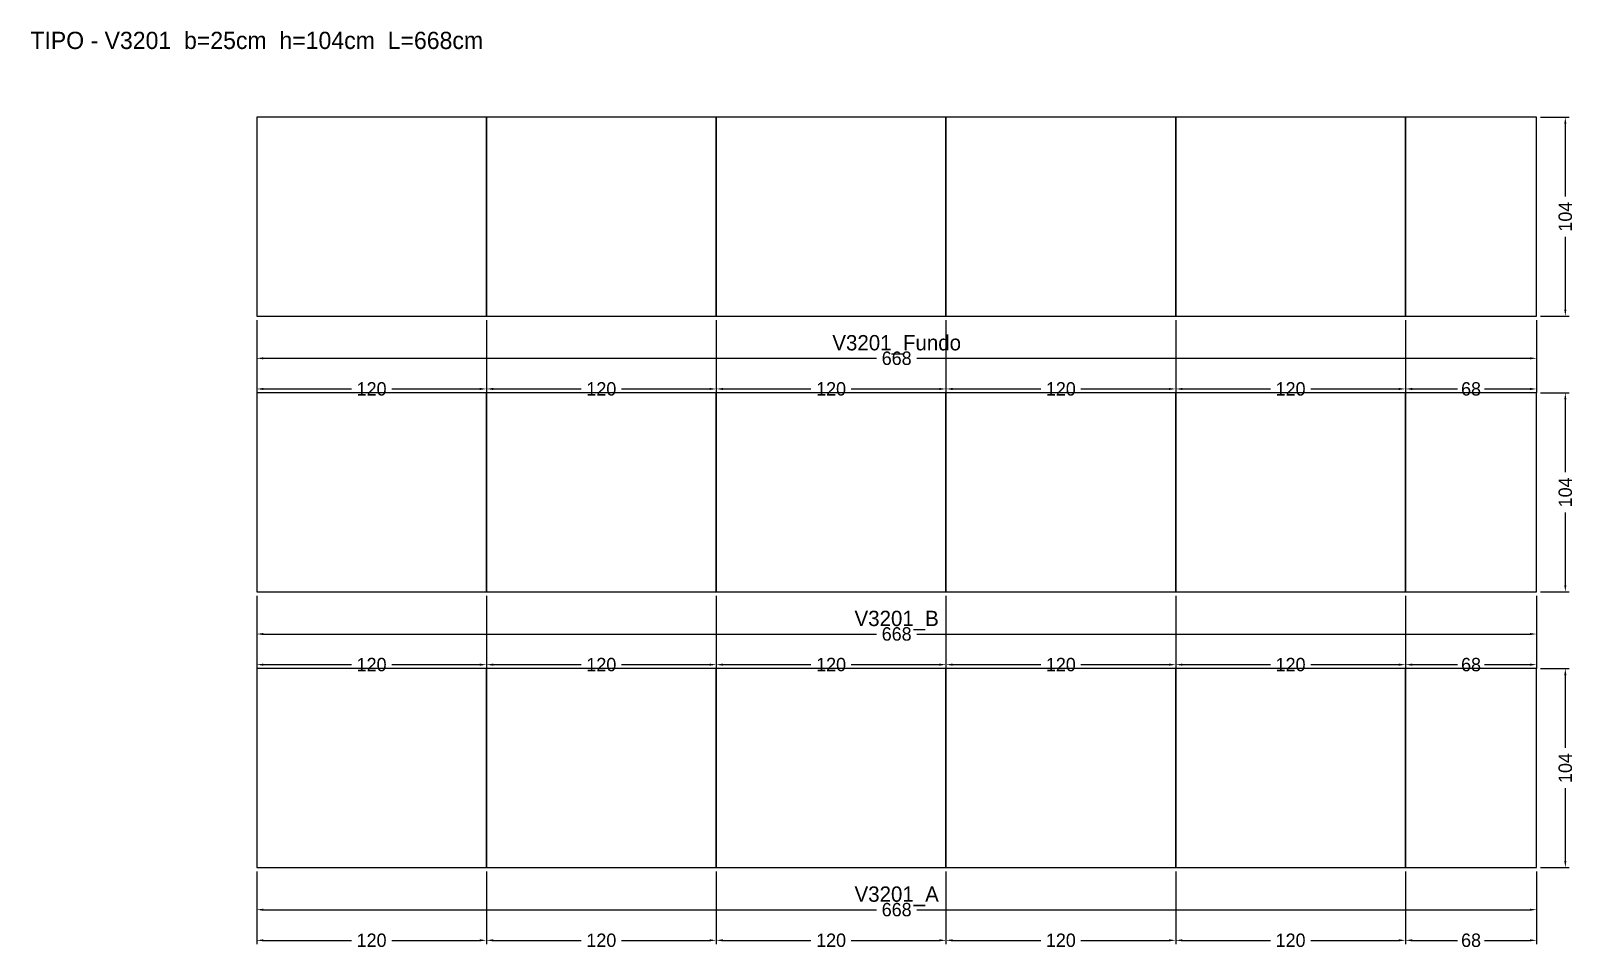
# Model space of a CAD drawing. Header units: metres. Extents: x -118 to 688, y -43 to 437.
import ezdxf

# ---------------------------------------------------------------- set-up
doc = ezdxf.new("R2010")
doc.units = ezdxf.units.M
for name, color, linetype in [('COTA', 3, 'Continuous'), ('NOMENCLATURA', 2, 'Continuous'), ('Paineis', 7, 'Continuous'), ('Texto Secao', 2, 'Continuous')]:
    doc.layers.add(name, color=color, linetype=linetype)
doc.dimstyles.new('COTA_VIG', dxfattribs={"dimtxt": 7, "dimasz": 3.5, "dimexe": 2, "dimexo": 2, "dimgap": 1.5, "dimtad": 1, "dimdec": 1, "dimcen": 2.5, "dimclrd": 3, "dimclre": 3, "dimclrt": 3, "dimazin": 3, "dimtfac": 1, "dimtmove": 0, "dimatfit": 3})

# ---------------------------------------------------------------- blocks, each defined once
blk = doc.blocks.new('_CLOSEDFILLED')
at = {"color": 0, "linetype": 'BYBLOCK'}
blk.add_solid([(-1, 0.16), (0, 0), (-1, -0.16)], dxfattribs=at)
blk = doc.blocks.new('*D1')
at = {"color": 3}
for p, q in [((0, -2), (0, -24)), ((668.5, -2), (668.5, -24)), ((3.5, -22), (323.75, -22)), ((344.75, -22), (665, -22))]:
    blk.add_line(p, q, dxfattribs=at)
at = {"layer": 'Defpoints'}
for p in [(0, 0), (668.5, 0), (0, -22)]:
    blk.add_point(p, dxfattribs=at)
at = {"layer": 'COTA', "color": 3, "xscale": 3.5, "yscale": 3.5, "rotation": 180}
blk.add_blockref('_CLOSEDFILLED', (0, -22), dxfattribs=at)
at = {"layer": 'COTA', "color": 3, "xscale": 3.5, "yscale": 3.5}
blk.add_blockref('_CLOSEDFILLED', (668.5, -22), dxfattribs=at)
at = {"layer": 'COTA', "color": 3, "insert": (334.25, -22), "char_height": 7, "attachment_point": 5}
blk.add_mtext('668', dxfattribs=at)
blk = doc.blocks.new('*D2')
at = {"color": 3}
for p, q in [((0, -2), (0, -40)), ((120, -2), (120, -40)), ((3.5, -38), (49.5, -38)), ((70.5, -38), (116.5, -38))]:
    blk.add_line(p, q, dxfattribs=at)
at = {"layer": 'Defpoints'}
for p in [(0, 0), (120, 0), (0, -38)]:
    blk.add_point(p, dxfattribs=at)
at = {"layer": 'COTA', "color": 3, "xscale": 3.5, "yscale": 3.5, "rotation": 180}
blk.add_blockref('_CLOSEDFILLED', (0, -38), dxfattribs=at)
at = {"layer": 'COTA', "color": 3, "xscale": 3.5, "yscale": 3.5}
blk.add_blockref('_CLOSEDFILLED', (120, -38), dxfattribs=at)
at = {"layer": 'COTA', "color": 3, "insert": (60, -38), "char_height": 7, "attachment_point": 5}
blk.add_mtext('120', dxfattribs=at)
blk = doc.blocks.new('*D3')
at = {"color": 3}
for p, q in [((120, -2), (120, -40)), ((240, -2), (240, -40)), ((123.5, -38), (169.5, -38)), ((190.5, -38), (236.5, -38))]:
    blk.add_line(p, q, dxfattribs=at)
at = {"layer": 'Defpoints'}
for p in [(120, 0), (240, 0), (120, -38)]:
    blk.add_point(p, dxfattribs=at)
at = {"layer": 'COTA', "color": 3, "xscale": 3.5, "yscale": 3.5, "rotation": 180}
blk.add_blockref('_CLOSEDFILLED', (120, -38), dxfattribs=at)
at = {"layer": 'COTA', "color": 3, "xscale": 3.5, "yscale": 3.5}
blk.add_blockref('_CLOSEDFILLED', (240, -38), dxfattribs=at)
at = {"layer": 'COTA', "color": 3, "insert": (180, -38), "char_height": 7, "attachment_point": 5}
blk.add_mtext('120', dxfattribs=at)
blk = doc.blocks.new('*D4')
at = {"color": 3}
for p, q in [((240, -2), (240, -40)), ((360, -2), (360, -40)), ((243.5, -38), (289.5, -38)), ((310.5, -38), (356.5, -38))]:
    blk.add_line(p, q, dxfattribs=at)
at = {"layer": 'Defpoints'}
for p in [(240, 0), (360, 0), (240, -38)]:
    blk.add_point(p, dxfattribs=at)
at = {"layer": 'COTA', "color": 3, "xscale": 3.5, "yscale": 3.5, "rotation": 180}
blk.add_blockref('_CLOSEDFILLED', (240, -38), dxfattribs=at)
at = {"layer": 'COTA', "color": 3, "xscale": 3.5, "yscale": 3.5}
blk.add_blockref('_CLOSEDFILLED', (360, -38), dxfattribs=at)
at = {"layer": 'COTA', "color": 3, "insert": (300, -38), "char_height": 7, "attachment_point": 5}
blk.add_mtext('120', dxfattribs=at)
blk = doc.blocks.new('*D5')
at = {"color": 3}
for p, q in [((360, -2), (360, -40)), ((480, -2), (480, -40)), ((363.5, -38), (409.5, -38)), ((430.5, -38), (476.5, -38))]:
    blk.add_line(p, q, dxfattribs=at)
at = {"layer": 'Defpoints'}
for p in [(360, 0), (480, 0), (360, -38)]:
    blk.add_point(p, dxfattribs=at)
at = {"layer": 'COTA', "color": 3, "xscale": 3.5, "yscale": 3.5, "rotation": 180}
blk.add_blockref('_CLOSEDFILLED', (360, -38), dxfattribs=at)
at = {"layer": 'COTA', "color": 3, "xscale": 3.5, "yscale": 3.5}
blk.add_blockref('_CLOSEDFILLED', (480, -38), dxfattribs=at)
at = {"layer": 'COTA', "color": 3, "insert": (420, -38), "char_height": 7, "attachment_point": 5}
blk.add_mtext('120', dxfattribs=at)
blk = doc.blocks.new('*D6')
at = {"color": 3}
for p, q in [((480, -2), (480, -40)), ((600, -2), (600, -40)), ((483.5, -38), (529.5, -38)), ((550.5, -38), (596.5, -38))]:
    blk.add_line(p, q, dxfattribs=at)
at = {"layer": 'Defpoints'}
for p in [(480, 0), (600, 0), (480, -38)]:
    blk.add_point(p, dxfattribs=at)
at = {"layer": 'COTA', "color": 3, "xscale": 3.5, "yscale": 3.5, "rotation": 180}
blk.add_blockref('_CLOSEDFILLED', (480, -38), dxfattribs=at)
at = {"layer": 'COTA', "color": 3, "xscale": 3.5, "yscale": 3.5}
blk.add_blockref('_CLOSEDFILLED', (600, -38), dxfattribs=at)
at = {"layer": 'COTA', "color": 3, "insert": (540, -38), "char_height": 7, "attachment_point": 5}
blk.add_mtext('120', dxfattribs=at)
blk = doc.blocks.new('*D7')
at = {"color": 3}
for p, q in [((600, -2), (600, -40)), ((668.5, -2), (668.5, -40)), ((603.5, -38), (627.25, -38)), ((641.25, -38), (665, -38))]:
    blk.add_line(p, q, dxfattribs=at)
at = {"layer": 'Defpoints'}
for p in [(600, 0), (668.5, 0), (600, -38)]:
    blk.add_point(p, dxfattribs=at)
at = {"layer": 'COTA', "color": 3, "xscale": 3.5, "yscale": 3.5, "rotation": 180}
blk.add_blockref('_CLOSEDFILLED', (600, -38), dxfattribs=at)
at = {"layer": 'COTA', "color": 3, "xscale": 3.5, "yscale": 3.5}
blk.add_blockref('_CLOSEDFILLED', (668.5, -38), dxfattribs=at)
at = {"layer": 'COTA', "color": 3, "insert": (634.25, -38), "char_height": 7, "attachment_point": 5}
blk.add_mtext('68', dxfattribs=at)
blk = doc.blocks.new('*D8')
at = {"color": 3}
for p, q in [((670.5, 104), (685.5, 104)), ((683.5, 62.5), (683.5, 100.5)), ((683.5, 3.5), (683.5, 41.5)), ((670.5, 0), (685.5, 0))]:
    blk.add_line(p, q, dxfattribs=at)
at = {"layer": 'Defpoints'}
for p in [(668.5, 104), (668.5, 0), (683.5, 0)]:
    blk.add_point(p, dxfattribs=at)
at = {"layer": 'COTA', "color": 3, "xscale": 3.5, "yscale": 3.5}
for p, rotation in [((683.5, 104), 90), ((683.5, 0), 270)]:
    blk.add_blockref('_CLOSEDFILLED', p, dxfattribs=dict(at, rotation=rotation))
at = {"layer": 'COTA', "color": 3, "insert": (683.5, 52), "char_height": 7, "attachment_point": 5, "rotation": 90}
blk.add_mtext('104', dxfattribs=at)
blk = doc.blocks.new('*D9')
at = {"color": 3}
for p, q in [((0, 142), (0, 120)), ((668.5, 142), (668.5, 120)), ((3.5, 122), (323.75, 122)), ((344.75, 122), (665, 122))]:
    blk.add_line(p, q, dxfattribs=at)
at = {"layer": 'Defpoints'}
for p in [(0, 144), (668.5, 144), (0, 122)]:
    blk.add_point(p, dxfattribs=at)
at = {"layer": 'COTA', "color": 3, "xscale": 3.5, "yscale": 3.5, "rotation": 180}
blk.add_blockref('_CLOSEDFILLED', (0, 122), dxfattribs=at)
at = {"layer": 'COTA', "color": 3, "xscale": 3.5, "yscale": 3.5}
blk.add_blockref('_CLOSEDFILLED', (668.5, 122), dxfattribs=at)
at = {"layer": 'COTA', "color": 3, "insert": (334.25, 122), "char_height": 7, "attachment_point": 5}
blk.add_mtext('668', dxfattribs=at)
blk = doc.blocks.new('*D10')
at = {"color": 3}
for p, q in [((0, 142), (0, 104)), ((120, 142), (120, 104)), ((3.5, 106), (49.5, 106)), ((70.5, 106), (116.5, 106))]:
    blk.add_line(p, q, dxfattribs=at)
at = {"layer": 'Defpoints'}
for p in [(0, 144), (120, 144), (0, 106)]:
    blk.add_point(p, dxfattribs=at)
at = {"layer": 'COTA', "color": 3, "xscale": 3.5, "yscale": 3.5, "rotation": 180}
blk.add_blockref('_CLOSEDFILLED', (0, 106), dxfattribs=at)
at = {"layer": 'COTA', "color": 3, "xscale": 3.5, "yscale": 3.5}
blk.add_blockref('_CLOSEDFILLED', (120, 106), dxfattribs=at)
at = {"layer": 'COTA', "color": 3, "insert": (60, 106), "char_height": 7, "attachment_point": 5}
blk.add_mtext('120', dxfattribs=at)
blk = doc.blocks.new('*D11')
at = {"color": 3}
for p, q in [((120, 142), (120, 104)), ((240, 142), (240, 104)), ((123.5, 106), (169.5, 106)), ((190.5, 106), (236.5, 106))]:
    blk.add_line(p, q, dxfattribs=at)
at = {"layer": 'Defpoints'}
for p in [(120, 144), (240, 144), (120, 106)]:
    blk.add_point(p, dxfattribs=at)
at = {"layer": 'COTA', "color": 3, "xscale": 3.5, "yscale": 3.5, "rotation": 180}
blk.add_blockref('_CLOSEDFILLED', (120, 106), dxfattribs=at)
at = {"layer": 'COTA', "color": 3, "xscale": 3.5, "yscale": 3.5}
blk.add_blockref('_CLOSEDFILLED', (240, 106), dxfattribs=at)
at = {"layer": 'COTA', "color": 3, "insert": (180, 106), "char_height": 7, "attachment_point": 5}
blk.add_mtext('120', dxfattribs=at)
blk = doc.blocks.new('*D12')
at = {"color": 3}
for p, q in [((240, 142), (240, 104)), ((360, 142), (360, 104)), ((243.5, 106), (289.5, 106)), ((310.5, 106), (356.5, 106))]:
    blk.add_line(p, q, dxfattribs=at)
at = {"layer": 'Defpoints'}
for p in [(240, 144), (360, 144), (240, 106)]:
    blk.add_point(p, dxfattribs=at)
at = {"layer": 'COTA', "color": 3, "xscale": 3.5, "yscale": 3.5, "rotation": 180}
blk.add_blockref('_CLOSEDFILLED', (240, 106), dxfattribs=at)
at = {"layer": 'COTA', "color": 3, "xscale": 3.5, "yscale": 3.5}
blk.add_blockref('_CLOSEDFILLED', (360, 106), dxfattribs=at)
at = {"layer": 'COTA', "color": 3, "insert": (300, 106), "char_height": 7, "attachment_point": 5}
blk.add_mtext('120', dxfattribs=at)
blk = doc.blocks.new('*D13')
at = {"color": 3}
for p, q in [((360, 142), (360, 104)), ((480, 142), (480, 104)), ((363.5, 106), (409.5, 106)), ((430.5, 106), (476.5, 106))]:
    blk.add_line(p, q, dxfattribs=at)
at = {"layer": 'Defpoints'}
for p in [(360, 144), (480, 144), (360, 106)]:
    blk.add_point(p, dxfattribs=at)
at = {"layer": 'COTA', "color": 3, "xscale": 3.5, "yscale": 3.5, "rotation": 180}
blk.add_blockref('_CLOSEDFILLED', (360, 106), dxfattribs=at)
at = {"layer": 'COTA', "color": 3, "xscale": 3.5, "yscale": 3.5}
blk.add_blockref('_CLOSEDFILLED', (480, 106), dxfattribs=at)
at = {"layer": 'COTA', "color": 3, "insert": (420, 106), "char_height": 7, "attachment_point": 5}
blk.add_mtext('120', dxfattribs=at)
blk = doc.blocks.new('*D14')
at = {"color": 3}
for p, q in [((480, 142), (480, 104)), ((600, 142), (600, 104)), ((483.5, 106), (529.5, 106)), ((550.5, 106), (596.5, 106))]:
    blk.add_line(p, q, dxfattribs=at)
at = {"layer": 'Defpoints'}
for p in [(480, 144), (600, 144), (480, 106)]:
    blk.add_point(p, dxfattribs=at)
at = {"layer": 'COTA', "color": 3, "xscale": 3.5, "yscale": 3.5, "rotation": 180}
blk.add_blockref('_CLOSEDFILLED', (480, 106), dxfattribs=at)
at = {"layer": 'COTA', "color": 3, "xscale": 3.5, "yscale": 3.5}
blk.add_blockref('_CLOSEDFILLED', (600, 106), dxfattribs=at)
at = {"layer": 'COTA', "color": 3, "insert": (540, 106), "char_height": 7, "attachment_point": 5}
blk.add_mtext('120', dxfattribs=at)
blk = doc.blocks.new('*D15')
at = {"color": 3}
for p, q in [((600, 142), (600, 104)), ((668.5, 142), (668.5, 104)), ((603.5, 106), (627.25, 106)), ((641.25, 106), (665, 106))]:
    blk.add_line(p, q, dxfattribs=at)
at = {"layer": 'Defpoints'}
for p in [(600, 144), (668.5, 144), (600, 106)]:
    blk.add_point(p, dxfattribs=at)
at = {"layer": 'COTA', "color": 3, "xscale": 3.5, "yscale": 3.5, "rotation": 180}
blk.add_blockref('_CLOSEDFILLED', (600, 106), dxfattribs=at)
at = {"layer": 'COTA', "color": 3, "xscale": 3.5, "yscale": 3.5}
blk.add_blockref('_CLOSEDFILLED', (668.5, 106), dxfattribs=at)
at = {"layer": 'COTA', "color": 3, "insert": (634.25, 106), "char_height": 7, "attachment_point": 5}
blk.add_mtext('68', dxfattribs=at)
blk = doc.blocks.new('*D16')
at = {"color": 3}
for p, q in [((670.5, 248), (685.5, 248)), ((683.5, 206.5), (683.5, 244.5)), ((683.5, 147.5), (683.5, 185.5)), ((670.5, 144), (685.5, 144))]:
    blk.add_line(p, q, dxfattribs=at)
at = {"layer": 'Defpoints'}
for p in [(668.5, 248), (668.5, 144), (683.5, 144)]:
    blk.add_point(p, dxfattribs=at)
at = {"layer": 'COTA', "color": 3, "xscale": 3.5, "yscale": 3.5}
for p, rotation in [((683.5, 248), 90), ((683.5, 144), 270)]:
    blk.add_blockref('_CLOSEDFILLED', p, dxfattribs=dict(at, rotation=rotation))
at = {"layer": 'COTA', "color": 3, "insert": (683.5, 196), "char_height": 7, "attachment_point": 5, "rotation": 90}
blk.add_mtext('104', dxfattribs=at)
blk = doc.blocks.new('*D17')
at = {"color": 3}
for p, q in [((0, 286), (0, 264)), ((668.5, 286), (668.5, 264)), ((3.5, 266), (323.75, 266)), ((344.75, 266), (665, 266))]:
    blk.add_line(p, q, dxfattribs=at)
at = {"layer": 'Defpoints'}
for p in [(0, 288), (668.5, 288), (0, 266)]:
    blk.add_point(p, dxfattribs=at)
at = {"layer": 'COTA', "color": 3, "xscale": 3.5, "yscale": 3.5, "rotation": 180}
blk.add_blockref('_CLOSEDFILLED', (0, 266), dxfattribs=at)
at = {"layer": 'COTA', "color": 3, "xscale": 3.5, "yscale": 3.5}
blk.add_blockref('_CLOSEDFILLED', (668.5, 266), dxfattribs=at)
at = {"layer": 'COTA', "color": 3, "insert": (334.25, 266), "char_height": 7, "attachment_point": 5}
blk.add_mtext('668', dxfattribs=at)
blk = doc.blocks.new('*D18')
at = {"color": 3}
for p, q in [((0, 286), (0, 248)), ((120, 286), (120, 248)), ((3.5, 250), (49.5, 250)), ((70.5, 250), (116.5, 250))]:
    blk.add_line(p, q, dxfattribs=at)
at = {"layer": 'Defpoints'}
for p in [(0, 288), (120, 288), (0, 250)]:
    blk.add_point(p, dxfattribs=at)
at = {"layer": 'COTA', "color": 3, "xscale": 3.5, "yscale": 3.5, "rotation": 180}
blk.add_blockref('_CLOSEDFILLED', (0, 250), dxfattribs=at)
at = {"layer": 'COTA', "color": 3, "xscale": 3.5, "yscale": 3.5}
blk.add_blockref('_CLOSEDFILLED', (120, 250), dxfattribs=at)
at = {"layer": 'COTA', "color": 3, "insert": (60, 250), "char_height": 7, "attachment_point": 5}
blk.add_mtext('120', dxfattribs=at)
blk = doc.blocks.new('*D19')
at = {"color": 3}
for p, q in [((120, 286), (120, 248)), ((240, 286), (240, 248)), ((123.5, 250), (169.5, 250)), ((190.5, 250), (236.5, 250))]:
    blk.add_line(p, q, dxfattribs=at)
at = {"layer": 'Defpoints'}
for p in [(120, 288), (240, 288), (120, 250)]:
    blk.add_point(p, dxfattribs=at)
at = {"layer": 'COTA', "color": 3, "xscale": 3.5, "yscale": 3.5, "rotation": 180}
blk.add_blockref('_CLOSEDFILLED', (120, 250), dxfattribs=at)
at = {"layer": 'COTA', "color": 3, "xscale": 3.5, "yscale": 3.5}
blk.add_blockref('_CLOSEDFILLED', (240, 250), dxfattribs=at)
at = {"layer": 'COTA', "color": 3, "insert": (180, 250), "char_height": 7, "attachment_point": 5}
blk.add_mtext('120', dxfattribs=at)
blk = doc.blocks.new('*D20')
at = {"color": 3}
for p, q in [((240, 286), (240, 248)), ((360, 286), (360, 248)), ((243.5, 250), (289.5, 250)), ((310.5, 250), (356.5, 250))]:
    blk.add_line(p, q, dxfattribs=at)
at = {"layer": 'Defpoints'}
for p in [(240, 288), (360, 288), (240, 250)]:
    blk.add_point(p, dxfattribs=at)
at = {"layer": 'COTA', "color": 3, "xscale": 3.5, "yscale": 3.5, "rotation": 180}
blk.add_blockref('_CLOSEDFILLED', (240, 250), dxfattribs=at)
at = {"layer": 'COTA', "color": 3, "xscale": 3.5, "yscale": 3.5}
blk.add_blockref('_CLOSEDFILLED', (360, 250), dxfattribs=at)
at = {"layer": 'COTA', "color": 3, "insert": (300, 250), "char_height": 7, "attachment_point": 5}
blk.add_mtext('120', dxfattribs=at)
blk = doc.blocks.new('*D21')
at = {"color": 3}
for p, q in [((360, 286), (360, 248)), ((480, 286), (480, 248)), ((363.5, 250), (409.5, 250)), ((430.5, 250), (476.5, 250))]:
    blk.add_line(p, q, dxfattribs=at)
at = {"layer": 'Defpoints'}
for p in [(360, 288), (480, 288), (360, 250)]:
    blk.add_point(p, dxfattribs=at)
at = {"layer": 'COTA', "color": 3, "xscale": 3.5, "yscale": 3.5, "rotation": 180}
blk.add_blockref('_CLOSEDFILLED', (360, 250), dxfattribs=at)
at = {"layer": 'COTA', "color": 3, "xscale": 3.5, "yscale": 3.5}
blk.add_blockref('_CLOSEDFILLED', (480, 250), dxfattribs=at)
at = {"layer": 'COTA', "color": 3, "insert": (420, 250), "char_height": 7, "attachment_point": 5}
blk.add_mtext('120', dxfattribs=at)
blk = doc.blocks.new('*D22')
at = {"color": 3}
for p, q in [((480, 286), (480, 248)), ((600, 286), (600, 248)), ((483.5, 250), (529.5, 250)), ((550.5, 250), (596.5, 250))]:
    blk.add_line(p, q, dxfattribs=at)
at = {"layer": 'Defpoints'}
for p in [(480, 288), (600, 288), (480, 250)]:
    blk.add_point(p, dxfattribs=at)
at = {"layer": 'COTA', "color": 3, "xscale": 3.5, "yscale": 3.5, "rotation": 180}
blk.add_blockref('_CLOSEDFILLED', (480, 250), dxfattribs=at)
at = {"layer": 'COTA', "color": 3, "xscale": 3.5, "yscale": 3.5}
blk.add_blockref('_CLOSEDFILLED', (600, 250), dxfattribs=at)
at = {"layer": 'COTA', "color": 3, "insert": (540, 250), "char_height": 7, "attachment_point": 5}
blk.add_mtext('120', dxfattribs=at)
blk = doc.blocks.new('*D23')
at = {"color": 3}
for p, q in [((600, 286), (600, 248)), ((668.5, 286), (668.5, 248)), ((603.5, 250), (627.25, 250)), ((641.25, 250), (665, 250))]:
    blk.add_line(p, q, dxfattribs=at)
at = {"layer": 'Defpoints'}
for p in [(600, 288), (668.5, 288), (600, 250)]:
    blk.add_point(p, dxfattribs=at)
at = {"layer": 'COTA', "color": 3, "xscale": 3.5, "yscale": 3.5, "rotation": 180}
blk.add_blockref('_CLOSEDFILLED', (600, 250), dxfattribs=at)
at = {"layer": 'COTA', "color": 3, "xscale": 3.5, "yscale": 3.5}
blk.add_blockref('_CLOSEDFILLED', (668.5, 250), dxfattribs=at)
at = {"layer": 'COTA', "color": 3, "insert": (634.25, 250), "char_height": 7, "attachment_point": 5}
blk.add_mtext('68', dxfattribs=at)
blk = doc.blocks.new('*D24')
at = {"color": 3}
for p, q in [((670.5, 392), (685.5, 392)), ((683.5, 350.5), (683.5, 388.5)), ((683.5, 291.5), (683.5, 329.5)), ((670.5, 288), (685.5, 288))]:
    blk.add_line(p, q, dxfattribs=at)
at = {"layer": 'Defpoints'}
for p in [(668.5, 392), (668.5, 288), (683.5, 288)]:
    blk.add_point(p, dxfattribs=at)
at = {"layer": 'COTA', "color": 3, "xscale": 3.5, "yscale": 3.5}
for p, rotation in [((683.5, 392), 90), ((683.5, 288), 270)]:
    blk.add_blockref('_CLOSEDFILLED', p, dxfattribs=dict(at, rotation=rotation))
at = {"layer": 'COTA', "color": 3, "insert": (683.5, 340), "char_height": 7, "attachment_point": 5, "rotation": 90}
blk.add_mtext('104', dxfattribs=at)

msp = doc.modelspace()

# ---------------------------------------------------------------- linework, layer by layer
at = {"layer": 'Paineis'}
for points in [[(0, 288), (120, 288), (120, 392), (0, 392)], [(120, 288), (240, 288), (240, 392), (120, 392)], [(240, 288), (360, 288), (360, 392), (240, 392)], [(360, 288), (480, 288), (480, 392), (360, 392)], [(480, 288), (600, 288), (600, 392), (480, 392)], [(600, 288), (668.5, 288), (668.5, 392), (600, 392)], [(0, 144), (120, 144), (120, 248), (0, 248)], [(120, 144), (240, 144), (240, 248), (120, 248)], [(240, 144), (360, 144), (360, 248), (240, 248)], [(360, 144), (480, 144), (480, 248), (360, 248)], [(480, 144), (600, 144), (600, 248), (480, 248)], [(600, 144), (668.5, 144), (668.5, 248), (600, 248)], [(0, 0), (120, 0), (120, 104), (0, 104)], [(120, 0), (240, 0), (240, 104), (120, 104)], [(240, 0), (360, 0), (360, 104), (240, 104)], [(360, 0), (480, 0), (480, 104), (360, 104)], [(480, 0), (600, 0), (600, 104), (480, 104)], [(600, 0), (668.5, 0), (668.5, 104), (600, 104)]]:
    msp.add_lwpolyline(points, close=True, dxfattribs=at)

# ---------------------------------------------------------------- texts
at = {"layer": 'NOMENCLATURA', "insert": (0, 432), "char_height": 9, "width": 688.5, "attachment_point": 5}
msp.add_mtext('TIPO - V3201  b=25cm  h=104cm  L=668cm', dxfattribs=at)
at = {"layer": 'Texto Secao', "char_height": 8, "width": 688.5, "attachment_point": 5}
for s, insert in [('V3201_Fundo', (334.25, 273)), ('V3201_B', (334.25, 129)), ('V3201_A', (334.25, -15))]:
    msp.add_mtext(s, dxfattribs=dict(at, insert=insert))

# ---------------------------------------------------------------- dimensions: what is measured, and where the dimension line sits
at = {"layer": 'COTA'}
for base, p1, p2, picture, middle in [((683.5, 288), (668.5, 288), (668.5, 392), '*D24', (683.5, 340)), ((683.5, 144), (668.5, 144), (668.5, 248), '*D16', (683.5, 196)), ((683.5, 0), (668.5, 0), (668.5, 104), '*D8', (683.5, 52))]:
    dim = msp.add_linear_dim(base=base, p1=p1, p2=p2, angle=90, dimstyle='COTA_VIG', dxfattribs=at)
    dim.commit()
    dim.dimension.update_dxf_attribs({"geometry": picture, "text_midpoint": middle})
for base, p1, p2, picture, middle in [((0, 266), (0, 288), (668.5, 288), '*D17', (334.25, 266)), ((0, 250), (0, 288), (120, 288), '*D18', (60, 250)), ((120, 250), (120, 288), (240, 288), '*D19', (180, 250)), ((240, 250), (240, 288), (360, 288), '*D20', (300, 250)), ((360, 250), (360, 288), (480, 288), '*D21', (420, 250)), ((480, 250), (480, 288), (600, 288), '*D22', (540, 250)), ((600, 250), (600, 288), (668.5, 288), '*D23', (634.25, 250)), ((0, 122), (0, 144), (668.5, 144), '*D9', (334.25, 122)), ((0, 106), (0, 144), (120, 144), '*D10', (60, 106)), ((120, 106), (120, 144), (240, 144), '*D11', (180, 106)), ((240, 106), (240, 144), (360, 144), '*D12', (300, 106)), ((360, 106), (360, 144), (480, 144), '*D13', (420, 106)), ((480, 106), (480, 144), (600, 144), '*D14', (540, 106)), ((600, 106), (600, 144), (668.5, 144), '*D15', (634.25, 106)), ((0, -22), (0, 0), (668.5, 0), '*D1', (334.25, -22)), ((0, -38), (0, 0), (120, 0), '*D2', (60, -38)), ((120, -38), (120, 0), (240, 0), '*D3', (180, -38)), ((240, -38), (240, 0), (360, 0), '*D4', (300, -38)), ((360, -38), (360, 0), (480, 0), '*D5', (420, -38)), ((480, -38), (480, 0), (600, 0), '*D6', (540, -38)), ((600, -38), (600, 0), (668.5, 0), '*D7', (634.25, -38))]:
    dim = msp.add_linear_dim(base=base, p1=p1, p2=p2, dimstyle='COTA_VIG', dxfattribs=at)
    dim.commit()
    dim.dimension.update_dxf_attribs({"geometry": picture, "text_midpoint": middle})

doc.saveas('drawing.dxf')
